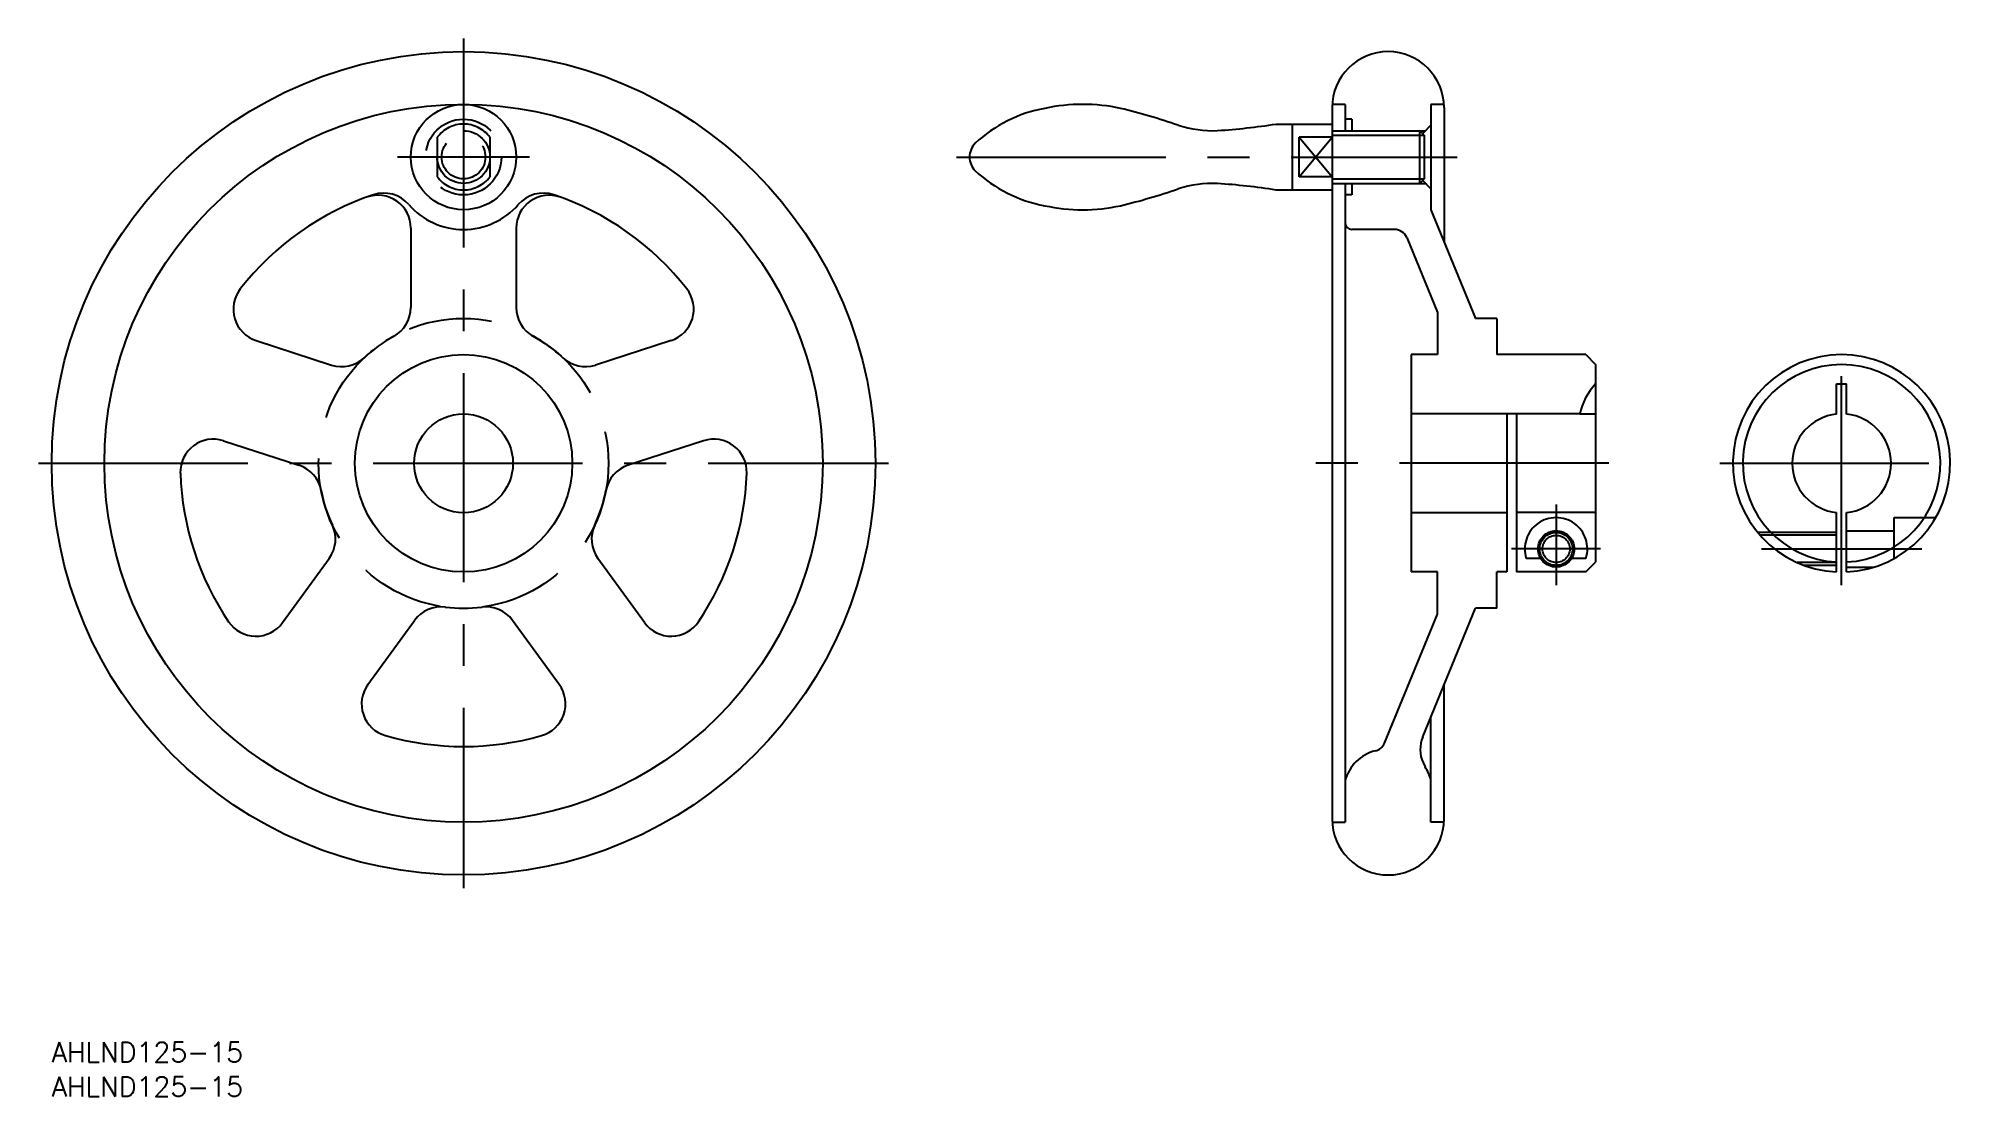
# Model space of a CAD drawing. Extents: x -64 to 228, y -96 to 65.
import ezdxf

# ---------------------------------------------------------------- set-up
doc = ezdxf.new("R2010")
doc.units = 0
for name, pattern in [('CENTER', [50.8, 31.75, -6.35, 6.35, -6.35]), ('DASHED', [19.05, 12.7, -6.35]), ('PHANTOM', [63.5, 31.75, -6.35, 6.35, -6.35, 6.35, -6.35])]:
    doc.linetypes.add(name, pattern=pattern)
doc.layers.get('0').update_dxf_attribs({"linetype": 'CONTINUOUS'})
doc.layers.add('CENTER', color=1, linetype='CENTER')
doc.styles.get("Standard").update_dxf_attribs({"font": 'txt.shx', "height": 3, "bigfont": 'bigfont.shx'})

# ---------------------------------------------------------------- blocks, each defined once
blk = doc.blocks.new('*U2')
at = {"color": 7, "linetype": 'CONTINUOUS'}
blk.add_text('AHLND125-15', height=3, dxfattribs=at).set_placement((-62.5, -96.13))
blk = doc.blocks.new('*U3')
at = {"color": 7, "linetype": 'CONTINUOUS'}
blk.add_text('AHLND125-15', height=3, dxfattribs=at).set_placement((-62.5, -90.9))

msp = doc.modelspace()

# ---------------------------------------------------------------- linework, layer by layer
at = {"color": 7, "linetype": 'CONTINUOUS'}
for p, q in [((131.8, 54), (131.8, -54)), ((133.8, 54.5), (131.81, 54.5)), ((133.8, 54.5), (133.8, 50.5)), ((148.78, 54.5), (146.8, 54.5)), ((146.8, 54.5), (146.8, 38.51)), ((148.8, 54), (148.8, 33.64)), ((123.3, 51.5), (131.8, 51.5)), ((125.8, 41.5), (125.8, 51.5)), ((131.8, 50.5), (145.12, 50.5)), ((134.8, 52.25), (133.8, 52.25)), ((134.8, 52.25), (134.8, 50.5)), ((145.12, 42.5), (145.12, 50.5)), ((145.8, 49.82), (145.12, 50.5)), ((146.8, 51.32), (145.55, 50.07)), ((145.8, 49.82), (145.8, 43.18)), ((123.3, 41.5), (131.8, 41.5)), ((131.8, 42.5), (145.12, 42.5)), ((133.8, 42.5), (133.8, -54.5)), ((134.8, 42.5), (134.8, 40.75)), ((145.8, 43.18), (145.12, 42.5)), ((146.8, 41.68), (145.55, 42.93)), ((134.8, 40.75), (133.8, 40.75)), ((146.8, 38.51), (153.58, 22)), ((-8, 35.71), (-8, 23.66)), ((8, 35.71), (8, 23.66)), ((141.28, 35.5), (134.8, 35.5)), ((143.13, 34.26), (147.8, 22.91)), ((147.8, 22.91), (147.8, 16.5)), ((156.8, 22), (153.58, 22)), ((156.8, 22), (156.8, 16.5)), ((-31.49, 18.64), (-20.03, 14.92)), ((31.49, 18.64), (20.03, 14.92)), ((143.8, 16.5), (143.8, -16.5)), ((147.8, 16.5), (143.8, 16.5)), ((170.3, 16.5), (156.8, 16.5)), ((170.3, 16.5), (171.8, 15)), ((171.8, 15), (171.8, -15)), ((208.37, 12.06), (209.87, 12.06)), ((208.37, 7.46), (208.37, 12.06)), ((209.87, 7.46), (209.87, 12.06)), ((169.38, 7.5), (143.8, 7.5)), ((158.3, 7.5), (158.3, -16.5)), ((159.8, 7.5), (159.8, -16.5)), ((171.8, 7.46), (169.38, 7.46)), ((-36.43, 3.43), (-24.98, -0.3)), ((36.43, 3.43), (24.98, -0.3)), ((158.3, -7.5), (143.8, -7.5)), ((171.8, -7.46), (159.8, -7.46)), ((208.37, -16.48), (208.37, -7.46)), ((209.87, -16.48), (209.87, -7.46)), ((-27.46, -24.19), (-20.38, -14.44)), ((27.46, -24.19), (20.38, -14.44)), ((147.8, -16.5), (143.8, -16.5)), ((147.8, -22.91), (147.8, -16.5)), ((158.3, -16.5), (156.8, -16.5)), ((156.8, -22), (156.8, -16.5)), ((170.3, -16.5), (159.8, -16.5)), ((170.3, -16.5), (171.8, -15)), ((139.76, -42.47), (147.8, -22.91)), ((145.55, -41.54), (153.58, -22)), ((156.8, -22), (153.58, -22)), ((-14.52, -33.59), (-7.44, -23.85)), ((14.52, -33.59), (7.44, -23.85)), ((148.8, -54), (148.8, -33.64)), ((146.8, -54.5), (146.8, -38.51)), ((145.6, -45.44), (145.91, -46.08)), ((131.81, -54.5), (133.8, -54.5)), ((148.78, -54.5), (146.8, -54.5))]:
    msp.add_line(p, q, dxfattribs=at)
at = {"color": 3, "linetype": 'CONTINUOUS'}
for p, q in [((131.8, 49.82), (145.8, 49.82)), ((145.12, 50.5), (145.97, 50.5)), ((131.8, 43.18), (145.8, 43.18)), ((145.12, 42.5), (145.97, 42.5))]:
    msp.add_line(p, q, dxfattribs=at)
at = {"color": 3, "linetype": 'DASHED'}
for p, q in [((-4, 49.5), (-4, 43.5)), ((4, 49.5), (4, 43.5)), ((126.8, 43.5), (131.8, 49.5)), ((126.8, 49.5), (131.8, 43.5)), ((131.8, 49.5), (126.8, 49.5)), ((126.8, 43.5), (126.8, 49.5)), ((131.8, 43.5), (126.8, 43.5)), ((217.12, -8.25), (223.41, -8.25)), ((217.12, -14.43), (217.12, -8.25)), ((208.37, -10.5), (196.39, -10.5)), ((208.37, -10.93), (196.76, -10.93)), ((209.87, -10.25), (217.12, -10.25)), ((208.37, -15.07), (202.39, -15.07)), ((208.37, -15.5), (203.46, -15.5)), ((209.87, -15.75), (214.04, -15.75))]:
    msp.add_line(p, q, dxfattribs=at)
at = {"color": 3, "linetype": 'PHANTOM'}
for p, q in [((163.45, -14.43), (161.27, -14.43)), ((170.33, -14.43), (168.14, -14.43))]:
    msp.add_line(p, q, dxfattribs=at)
at = {"color": 7, "linetype": 'CONTINUOUS'}
for centre, radius in [((0, 0), 62.5), ((0, 0), 54.5), ((0, 46.5), 8), ((0, 0), 16.5), ((0, 0), 7.5)]:
    msp.add_circle(centre, radius, dxfattribs=at)
at = {"color": 3, "linetype": 'DASHED'}
for centre, radius in [((0, 46.5), 5.75), ((0, 46.5), 4), ((0, 46.5), 3.32), ((0, 0), 22)]:
    msp.add_circle(centre, radius, dxfattribs=at)
at = {"color": 3, "linetype": 'PHANTOM'}
for radius in [2.75, 2.5, 2.07]:
    msp.add_circle((165.8, -13), radius, dxfattribs=at)
at = {"color": 7, "linetype": 'CONTINUOUS'}
for centre, radius, start, end in [((140.3, 54), 8.5, 360, 180), ((92.08, 33.04), 21.21, 100.5607, 132.84), ((93.96, 26.99), 27.51, 77.9073, 102.0927), ((78.29, -35.02), 91.45, 70.7543, 76.4482), ((113.93, 69.3), 18.8, 253.0136, 271.5525), ((107.84, 149.82), 99.52, 273.8011, 278.9338), ((79.75, 46.5), 2.96, 134.9894, 225.0106), ((92.08, 59.96), 21.21, 227.16, 259.4393), ((-12.09, 36.02), 5, 40.8998, 108.5574), ((12.09, 36.02), 5, 71.4426, 139.1002), ((78.29, 128.02), 91.45, 283.5518, 289.2457), ((113.93, 23.7), 18.8, 88.4475, 106.9864), ((107.84, -56.82), 99.52, 81.0662, 86.1989), ((0, 0), 43, 108.5574, 141.9948), ((-13, 35.71), 5, 0, 110.0052), ((0, 46.5), 11, 220.8998, 319.1002), ((13, 35.71), 5, 69.9948, 180), ((0, 0), 43, 38.0052, 71.4426), ((93.96, 66.01), 27.51, 257.9073, 282.0927), ((134.8, 36.5), 1, 180, 270), ((141.28, 33.5), 2, 22.33, 90), ((-29.94, 23.4), 5, 141.9948, 252), ((29.94, 23.4), 5, 288, 38.0052), ((-13, 23.66), 5, 298.7822, 0), ((13, 23.66), 5, 180, 241.2178), ((0, 0), 22, 118.7822, 133.2178), ((0, 0), 22, 46.7822, 61.2178), ((-18.49, 19.68), 5, 252, 313.2178), ((18.49, 19.68), 5, 226.7822, 288), ((209.12, 0), 16.5, 272.6053, 267.3947), ((209.12, 0), 15, 272.866, 267.134), ((179.13, 5.26), 10, 137.1824, 167.2964), ((209.12, 0), 7.5, 95.7392, 264.2608), ((209.12, 0), 7.5, 275.7392, 84.2608), ((-37.98, -1.33), 5, 72, 182.0052), ((37.98, -1.33), 5, 357.9948, 108), ((0, 0), 43, 182.0052, 213.9948), ((-26.52, -5.05), 5, 10.7822, 72), ((26.52, -5.05), 5, 108, 169.2178), ((0, 0), 43, 326.0052, 357.9948), ((0, 0), 22, 190.7822, 205.2178), ((0, 0), 22, 334.7822, 349.2178), ((-24.43, -11.5), 5, 324, 25.2178), ((24.43, -11.5), 5, 154.7822, 216), ((-3.39, -26.79), 5, 82.7822, 144), ((0, 0), 22, 262.7822, 277.2178), ((3.39, -26.79), 5, 36, 97.2178), ((-31.51, -21.25), 5, 213.9948, 324), ((31.51, -21.25), 5, 216, 326.0052), ((-10.47, -36.53), 5, 144, 254.0052), ((10.47, -36.53), 5, 285.9948, 36), ((0, 0), 43, 254.0052, 285.9948), ((139.84, -49.72), 6.24, 103.7955, 165.8538), ((137.91, -41.71), 2, 282.8041, 337.67), ((150.18, -43.44), 5, 157.67, 203.6448), ((139, -50.32), 8.11, 15.9921, 31.5172), ((140.3, -54), 8.5, 180, 360)]:
    msp.add_arc(centre, radius, start, end, dxfattribs=at)
at = {"color": 3, "linetype": 'DASHED'}
for start, end in [(36.8699, 143.1301), (216.8699, 323.1301)]:
    msp.add_arc((0, 46.5), 5, start, end, dxfattribs=at)
at = {"color": 3, "linetype": 'PHANTOM'}
msp.add_arc((165.8, -13), 4.75, 342.4682, 197.5318, dxfattribs=at)
at = {"layer": 'CENTER', "color": 1, "linetype": 'CENTER'}
for p, q in [((0, 64.5), (0, -64.5)), ((10, 46.5), (-10, 46.5)), ((74.8, 46.5), (150.8, 46.5)), ((209.12, -18.5), (209.12, 18.5)), ((-64.5, 0), (64.5, 0)), ((173.8, 0), (129.3, 0)), ((190.62, 0), (227.62, 0)), ((165.8, -6.25), (165.8, -18.5)), ((172.55, -13), (159.05, -13)), ((196.96, -13), (221.28, -13))]:
    msp.add_line(p, q, dxfattribs=at)

# ---------------------------------------------------------------- block references
at = {"color": 7, "linetype": 'CONTINUOUS'}
for name in ['*U3', '*U2']:
    msp.add_blockref(name, (0, 0), dxfattribs=at)

doc.saveas('drawing.dxf')
